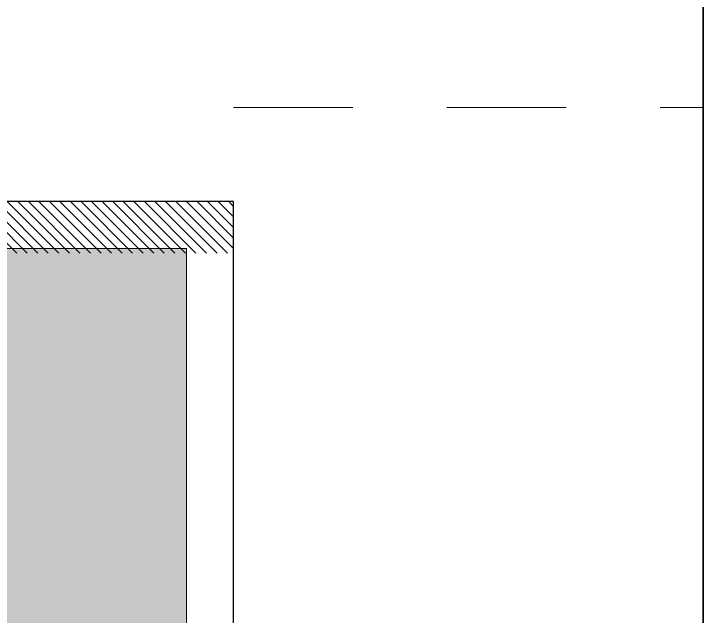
# Model space of a CAD drawing. Header units: millimetres. Extents: x 3790 to 7711, y 1449 to 3132.
# Drawn here: x 3969.166 to 3969.9, y 1452.633 to 1453.275 of the extents above; entities that cross this region are included whole.
import ezdxf

# ---------------------------------------------------------------- set-up
doc = ezdxf.new("R2010")
doc.units = ezdxf.units.MM
doc.linetypes.add('HIDDEN', pattern=[9.525, 6.35, -3.175])
for name, color, linetype, lineweight in [('pluma 0.0', 33, 'Continuous', 0), ('pluma 1', 1, 'Continuous', 9), ('pluma 2.5', 30, 'Continuous', 25), ('pluma 3.5', 253, 'Continuous', 35), ('proyecciones', 32, 'HIDDEN', 9), ('TEXTURAS', 35, 'Continuous', 5)]:
    doc.layers.add(name, color=color, linetype=linetype, lineweight=lineweight)

msp = doc.modelspace()

# ---------------------------------------------------------------- hatches: boundary and pattern name
at = {"layer": 'pluma 0.0'}
h = msp.add_hatch(dxfattribs=at)
h.set_pattern_fill('LINE', color=256, scale=0.0025, angle=135)
h.set_pattern_definition([(135, (0, 0), (-0.005612660076, -0.005612660076), [])])
h.paths.add_polyline_path([(3969.3998, 1453.07487), (3967.35089, 1453.07487), (3967.35089, 1453.01996), (3969.3998, 1453.01996)])
at = {"layer": 'TEXTURAS'}
h = msp.add_hatch(dxfattribs=at)
h.set_pattern_fill('DOTS', color=256, scale=0.015)
h.set_pattern_definition([(0, (-5.591012, 26.350948), (0.01190625, 0.0238125), [0, -0.0238125])])
h.paths.add_polyline_path([(3967.3498, 1453.02487), (3967.3498, 1452.02487), (3969.3498, 1452.02487), (3969.3498, 1453.02487)])
h.paths.add_polyline_path([(3969.3498, 1454.62487), (3969.3498, 1455.82487), (3967.3498, 1455.82487), (3967.3498, 1454.62487)])
h.paths.add_polyline_path([(3969.3498, 1457.12487), (3969.3498, 1458.72487), (3967.3498, 1458.72487), (3967.3498, 1457.12487)])

# ---------------------------------------------------------------- linework, layer by layer
at = {"layer": 'pluma 1'}
msp.add_lwpolyline([(3969.3498, 1453.02487), (3967.3498, 1453.02487), (3967.3498, 1452.02487), (3969.3498, 1452.02487)], close=True, dxfattribs=at)
at = {"layer": 'pluma 2.5'}
msp.add_lwpolyline([(3969.3998, 1453.07487), (3967.2998, 1453.07487), (3967.2998, 1451.97487), (3969.3998, 1451.97487)], close=True, dxfattribs=at)
at = {"layer": 'pluma 3.5'}
msp.add_line((3969.8998, 1454.39987), (3969.8998, 1451.99443), dxfattribs=at)
at = {"layer": 'proyecciones', "linetype": 'HIDDEN', "ltscale": 0.02}
msp.add_line((3969.3998, 1453.17487), (3969.8998, 1453.17487), dxfattribs=at)

doc.saveas('drawing.dxf')
